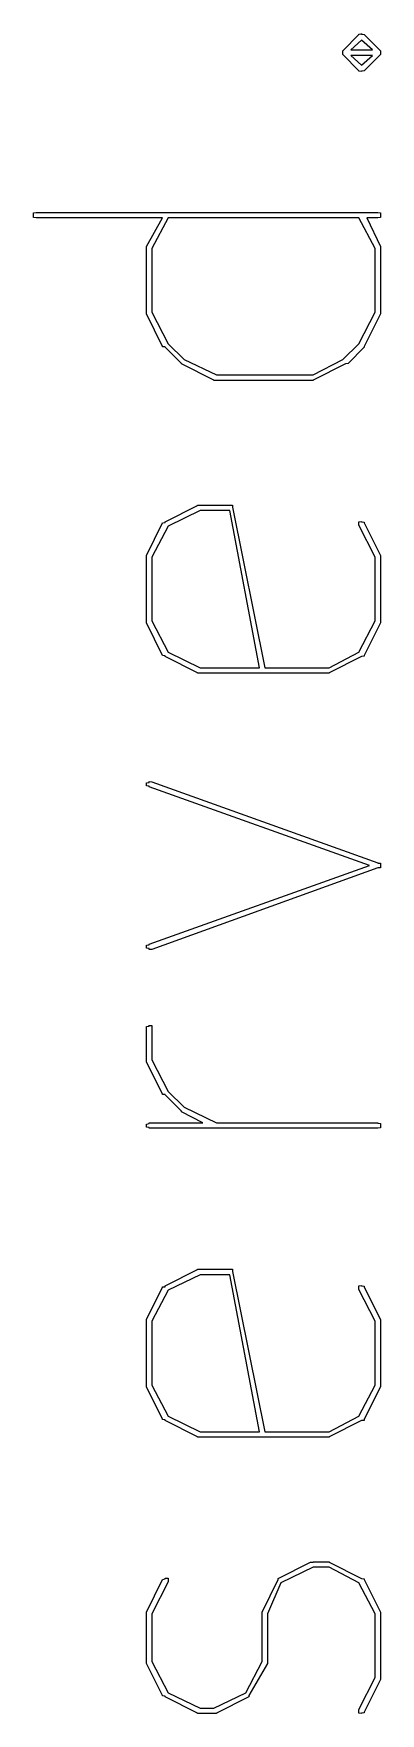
# Model space of a CAD drawing. Extents: x 59 to 2996, y -153 to 1402.
# Drawn here: x 763.321 to 763.45, y 458.383 to 459.008 of the extents above; entities that cross this region are included whole.
import ezdxf

# ---------------------------------------------------------------- set-up
doc = ezdxf.new("R2010")
doc.units = 0
doc.layers.add('BLACK', color=7, linetype='CONTINUOUS')

msp = doc.modelspace()

# ---------------------------------------------------------------- linework, layer by layer
at = {"layer": 'BLACK', "linetype": 'Continuous'}
for p, q in [((763.43614, 459.00193), (763.44214, 459.00803)), ((763.44214, 459.00813), (763.44314, 459.00823)), ((763.44214, 459.00803), (763.44214, 459.00813)), ((763.44214, 459.00803), (763.44214, 459.00803)), ((763.44214, 459.00803), (763.44214, 459.00803)), ((763.44314, 459.00823), (763.44314, 459.00833)), ((763.44314, 459.00833), (763.44314, 459.00823)), ((763.44314, 459.00823), (763.44314, 459.00823)), ((763.44314, 459.00823), (763.44314, 459.00823)), ((763.44314, 459.00823), (763.44314, 459.00823)), ((763.44314, 459.00823), (763.44314, 459.00823)), ((763.44314, 459.00823), (763.44314, 459.00823)), ((763.44314, 459.00823), (763.44314, 459.00823)), ((763.44314, 459.00823), (763.44314, 459.00823)), ((763.44314, 459.00823), (763.44314, 459.00823)), ((763.44314, 459.00823), (763.44314, 459.00813)), ((763.44314, 459.00813), (763.44414, 459.00803)), ((763.44414, 459.00803), (763.45014, 459.00193)), ((763.43614, 459.00183), (763.43614, 459.00193)), ((763.43614, 459.00193), (763.43614, 459.00193)), ((763.43614, 459.00163), (763.43614, 459.00183)), ((763.43614, 459.00183), (763.43614, 459.00183)), ((763.43614, 459.00153), (763.43614, 459.00163)), ((763.44314, 459.00583), (763.43914, 459.00223)), ((763.43914, 459.00223), (763.44714, 459.00223)), ((763.44714, 459.00223), (763.44314, 459.00583)), ((763.45014, 459.00193), (763.45014, 459.00183)), ((763.45014, 459.00183), (763.45014, 459.00183)), ((763.45014, 459.00183), (763.45014, 459.00163)), ((763.45014, 459.00163), (763.45014, 459.00163)), ((763.45014, 459.00163), (763.45014, 459.00143)), ((763.43614, 459.00143), (763.43614, 459.00153)), ((763.43614, 459.00123), (763.43614, 459.00143)), ((763.43614, 459.00143), (763.43614, 459.00143)), ((763.43614, 459.00113), (763.43614, 459.00123)), ((763.43614, 459.00103), (763.43614, 459.00113)), ((763.43614, 459.00083), (763.43614, 459.00103)), ((763.43614, 459.00103), (763.43614, 459.00103)), ((763.43614, 459.00103), (763.43614, 459.00103)), ((763.43614, 459.00073), (763.43614, 459.00083)), ((763.43614, 459.00063), (763.43614, 459.00073)), ((763.43614, 459.00073), (763.43614, 459.00073)), ((763.43614, 459.00053), (763.43614, 459.00063)), ((763.44214, 458.99453), (763.43614, 459.00053)), ((763.43914, 459.00023), (763.44314, 458.99663)), ((763.44714, 459.00023), (763.43914, 459.00023)), ((763.44314, 458.99663), (763.44714, 459.00023)), ((763.45014, 459.00053), (763.44414, 458.99453)), ((763.45014, 459.00143), (763.45014, 459.00133)), ((763.45014, 459.00133), (763.45014, 459.00123)), ((763.45014, 459.00123), (763.45014, 459.00123)), ((763.45014, 459.00123), (763.45014, 459.00103)), ((763.45014, 459.00103), (763.45014, 459.00083)), ((763.45014, 459.00083), (763.45014, 459.00063)), ((763.45014, 459.00063), (763.45014, 459.00053)), ((763.45014, 459.00053), (763.45014, 459.00053)), ((763.44214, 458.99443), (763.44214, 458.99453)), ((763.44214, 458.99433), (763.44214, 458.99443)), ((763.44314, 458.99423), (763.44214, 458.99433)), ((763.44214, 458.99433), (763.44214, 458.99433)), ((763.44414, 458.99443), (763.44314, 458.99433)), ((763.44314, 458.99433), (763.44314, 458.99433)), ((763.44314, 458.99433), (763.44314, 458.99433)), ((763.44314, 458.99433), (763.44314, 458.99433)), ((763.44314, 458.99433), (763.44314, 458.99423)), ((763.44314, 458.99423), (763.44314, 458.99423)), ((763.44314, 458.99423), (763.44314, 458.99423)), ((763.44314, 458.99423), (763.44314, 458.99423)), ((763.44314, 458.99423), (763.44314, 458.99423)), ((763.44314, 458.99423), (763.44314, 458.99423)), ((763.44314, 458.99423), (763.44314, 458.99423)), ((763.44314, 458.99423), (763.44314, 458.99423)), ((763.44314, 458.99423), (763.44314, 458.99423)), ((763.44314, 458.99423), (763.44314, 458.99423)), ((763.44314, 458.99423), (763.44314, 458.99423)), ((763.44414, 458.99453), (763.44414, 458.99443)), ((763.44414, 458.99443), (763.44414, 458.99443)), ((763.32114, 458.94163), (763.32214, 458.94173)), ((763.32114, 458.94143), (763.32114, 458.94163)), ((763.32114, 458.94133), (763.32114, 458.94143)), ((763.32114, 458.94113), (763.32114, 458.94133)), ((763.32114, 458.94093), (763.32114, 458.94113)), ((763.32114, 458.94073), (763.32114, 458.94093)), ((763.32114, 458.94053), (763.32114, 458.94073)), ((763.32114, 458.94043), (763.32114, 458.94053)), ((763.32114, 458.94023), (763.32114, 458.94043)), ((763.32114, 458.94003), (763.32114, 458.94023)), ((763.32114, 458.93993), (763.32114, 458.94003)), ((763.32214, 458.93983), (763.32114, 458.93993)), ((763.32214, 458.94173), (763.32214, 458.94173)), ((763.32214, 458.94173), (763.32214, 458.94173)), ((763.32214, 458.94173), (763.44914, 458.94173)), ((763.32214, 458.93973), (763.32214, 458.93983)), ((763.32214, 458.93983), (763.32214, 458.93983)), ((763.36914, 458.93973), (763.32214, 458.93973)), ((763.36314, 458.92913), (763.36914, 458.93973)), ((763.37114, 458.93973), (763.36514, 458.92843)), ((763.44214, 458.93973), (763.37114, 458.93973)), ((763.44814, 458.92843), (763.44214, 458.93973)), ((763.44914, 458.93973), (763.44514, 458.93973)), ((763.44514, 458.93973), (763.45014, 458.92913)), ((763.44914, 458.94173), (763.44914, 458.94173)), ((763.44914, 458.94173), (763.45014, 458.94163)), ((763.44914, 458.94173), (763.44914, 458.94173)), ((763.45014, 458.93993), (763.44914, 458.93983)), ((763.44914, 458.93983), (763.44914, 458.93983)), ((763.44914, 458.93983), (763.44914, 458.93973)), ((763.45014, 458.94163), (763.45014, 458.94143)), ((763.45014, 458.94143), (763.45014, 458.94133)), ((763.45014, 458.94133), (763.45014, 458.94113)), ((763.45014, 458.94113), (763.45014, 458.94093)), ((763.45014, 458.94093), (763.45014, 458.94073)), ((763.45014, 458.94073), (763.45014, 458.94053)), ((763.45014, 458.94053), (763.45014, 458.94033)), ((763.45014, 458.94033), (763.45014, 458.94023)), ((763.45014, 458.94023), (763.45014, 458.94003)), ((763.45014, 458.94003), (763.45014, 458.93993)), ((763.36314, 458.92903), (763.36314, 458.92913)), ((763.36314, 458.92913), (763.36314, 458.92913)), ((763.36314, 458.92893), (763.36314, 458.92903)), ((763.36314, 458.92903), (763.36314, 458.92903)), ((763.36314, 458.92883), (763.36314, 458.92893)), ((763.36314, 458.92893), (763.36314, 458.92893)), ((763.36314, 458.92873), (763.36314, 458.92883)), ((763.36314, 458.92883), (763.36314, 458.92883)), ((763.36314, 458.90443), (763.36314, 458.92873)), ((763.36314, 458.92873), (763.36314, 458.92873)), ((763.36314, 458.92873), (763.36314, 458.92873)), ((763.36514, 458.92843), (763.36514, 458.90473)), ((763.44814, 458.90473), (763.44814, 458.92843)), ((763.45014, 458.92913), (763.45014, 458.92913)), ((763.45014, 458.92913), (763.45014, 458.92903)), ((763.45014, 458.92903), (763.45014, 458.92903)), ((763.45014, 458.92903), (763.45014, 458.92903)), ((763.45014, 458.92903), (763.45014, 458.92893)), ((763.45014, 458.92893), (763.45014, 458.92893)), ((763.45014, 458.92893), (763.45014, 458.92883)), ((763.45014, 458.92883), (763.45014, 458.92883)), ((763.45014, 458.92883), (763.45014, 458.92873)), ((763.45014, 458.92873), (763.45014, 458.92873)), ((763.45014, 458.92873), (763.45014, 458.92863)), ((763.45014, 458.92863), (763.45014, 458.90443)), ((763.36314, 458.90433), (763.36314, 458.90443)), ((763.36314, 458.90443), (763.36314, 458.90443)), ((763.36314, 458.90443), (763.36314, 458.90443)), ((763.36314, 458.90423), (763.36314, 458.90433)), ((763.36314, 458.90433), (763.36314, 458.90433)), ((763.36314, 458.90413), (763.36314, 458.90423)), ((763.36314, 458.90423), (763.36314, 458.90423)), ((763.36314, 458.90403), (763.36314, 458.90413)), ((763.36314, 458.90413), (763.36314, 458.90413)), ((763.36914, 458.89193), (763.36314, 458.90403)), ((763.36314, 458.90403), (763.36314, 458.90403)), ((763.36314, 458.90403), (763.36314, 458.90403)), ((763.36514, 458.90473), (763.37114, 458.89293)), ((763.44214, 458.89293), (763.44814, 458.90473)), ((763.45014, 458.90403), (763.44414, 458.89193)), ((763.45014, 458.90443), (763.45014, 458.90443)), ((763.45014, 458.90443), (763.45014, 458.90443)), ((763.45014, 458.90443), (763.45014, 458.90433)), ((763.45014, 458.90433), (763.45014, 458.90423)), ((763.45014, 458.90423), (763.45014, 458.90423)), ((763.45014, 458.90423), (763.45014, 458.90423)), ((763.45014, 458.90423), (763.45014, 458.90413)), ((763.45014, 458.90413), (763.45014, 458.90413)), ((763.45014, 458.90413), (763.45014, 458.90403)), ((763.45014, 458.90403), (763.45014, 458.90403)), ((763.36914, 458.89183), (763.36914, 458.89193)), ((763.36914, 458.89193), (763.36914, 458.89193)), ((763.37014, 458.89183), (763.36914, 458.89183)), ((763.37014, 458.89173), (763.37014, 458.89183)), ((763.37614, 458.88563), (763.37014, 458.89173)), ((763.37014, 458.89173), (763.37014, 458.89173)), ((763.37014, 458.89173), (763.37014, 458.89173)), ((763.37114, 458.89293), (763.37714, 458.88713)), ((763.43614, 458.88713), (763.44214, 458.89293)), ((763.44414, 458.89163), (763.43814, 458.88563)), ((763.44414, 458.89193), (763.44414, 458.89193)), ((763.44414, 458.89193), (763.44414, 458.89183)), ((763.44414, 458.89183), (763.44414, 458.89183)), ((763.44414, 458.89183), (763.44414, 458.89183)), ((763.44414, 458.89183), (763.44414, 458.89173)), ((763.44414, 458.89173), (763.44414, 458.89173)), ((763.44414, 458.89173), (763.44414, 458.89163)), ((763.37614, 458.88553), (763.37614, 458.88563)), ((763.37614, 458.88563), (763.37614, 458.88563)), ((763.37614, 458.88543), (763.37614, 458.88553)), ((763.37614, 458.88553), (763.37614, 458.88553)), ((763.37614, 458.88553), (763.37614, 458.88553)), ((763.38814, 458.87943), (763.37614, 458.88543)), ((763.37614, 458.88543), (763.37614, 458.88543)), ((763.37614, 458.88543), (763.37614, 458.88543)), ((763.37714, 458.88713), (763.38914, 458.88133)), ((763.42514, 458.88133), (763.43614, 458.88713)), ((763.43714, 458.88543), (763.42514, 458.87943)), ((763.43814, 458.88563), (763.43714, 458.88553)), ((763.43714, 458.88553), (763.43714, 458.88553)), ((763.43714, 458.88553), (763.43714, 458.88553)), ((763.43714, 458.88553), (763.43714, 458.88543)), ((763.43714, 458.88543), (763.43714, 458.88543)), ((763.43814, 458.88563), (763.43814, 458.88563)), ((763.38814, 458.87933), (763.38814, 458.87943)), ((763.38814, 458.87943), (763.38814, 458.87943)), ((763.42514, 458.87933), (763.38814, 458.87933)), ((763.38814, 458.87933), (763.38814, 458.87933)), ((763.38814, 458.87933), (763.38814, 458.87933)), ((763.38814, 458.87933), (763.38814, 458.87933)), ((763.38814, 458.87933), (763.38814, 458.87933)), ((763.38814, 458.87933), (763.38814, 458.87933)), ((763.38814, 458.87933), (763.38814, 458.87933)), ((763.38814, 458.87933), (763.38814, 458.87933)), ((763.38814, 458.87933), (763.38814, 458.87933)), ((763.38914, 458.88133), (763.42514, 458.88133)), ((763.42514, 458.87943), (763.42514, 458.87943)), ((763.42514, 458.87943), (763.42514, 458.87933)), ((763.42514, 458.87933), (763.42514, 458.87933)), ((763.42514, 458.87933), (763.42514, 458.87933)), ((763.42514, 458.87933), (763.42514, 458.87933)), ((763.42514, 458.87933), (763.42514, 458.87933)), ((763.42514, 458.87933), (763.42514, 458.87933)), ((763.42514, 458.87933), (763.42514, 458.87933)), ((763.42514, 458.87933), (763.42514, 458.87933)), ((763.42514, 458.87933), (763.42514, 458.87933)), ((763.42514, 458.87933), (763.42514, 458.87933)), ((763.37014, 458.82673), (763.38214, 458.83283)), ((763.38214, 458.83283), (763.38214, 458.83293)), ((763.38214, 458.83293), (763.38214, 458.83293)), ((763.38214, 458.83293), (763.38214, 458.83293)), ((763.38214, 458.83293), (763.38214, 458.83293)), ((763.38214, 458.83293), (763.38214, 458.83293)), ((763.38214, 458.83293), (763.39514, 458.83293)), ((763.38214, 458.83283), (763.38214, 458.83283)), ((763.38214, 458.83283), (763.38214, 458.83283)), ((763.38214, 458.83283), (763.38214, 458.83283)), ((763.38214, 458.83283), (763.38214, 458.83283)), ((763.38214, 458.83283), (763.38214, 458.83283)), ((763.38214, 458.83283), (763.38214, 458.83283)), ((763.39514, 458.83293), (763.39514, 458.83293)), ((763.39514, 458.83293), (763.39514, 458.83293)), ((763.39514, 458.83293), (763.39514, 458.83293)), ((763.39514, 458.83293), (763.39514, 458.83293)), ((763.39514, 458.83293), (763.39514, 458.83283)), ((763.39514, 458.83283), (763.39514, 458.83283)), ((763.39514, 458.83283), (763.39514, 458.83283)), ((763.39514, 458.83283), (763.39514, 458.83283)), ((763.39514, 458.83283), (763.39514, 458.83283)), ((763.39514, 458.83283), (763.39514, 458.83273)), ((763.37014, 458.82663), (763.37014, 458.82673)), ((763.37014, 458.82673), (763.37014, 458.82673)), ((763.37014, 458.82673), (763.37014, 458.82673)), ((763.37014, 458.82673), (763.37014, 458.82673)), ((763.37014, 458.82653), (763.37014, 458.82663)), ((763.37014, 458.82663), (763.37014, 458.82663)), ((763.37014, 458.82663), (763.37014, 458.82663)), ((763.38314, 458.83093), (763.37114, 458.82513)), ((763.39414, 458.83093), (763.38314, 458.83093)), ((763.40514, 458.77243), (763.39414, 458.83093)), ((763.39514, 458.83273), (763.39514, 458.83263)), ((763.39514, 458.83263), (763.39514, 458.83263)), ((763.39514, 458.83263), (763.39514, 458.83253)), ((763.39514, 458.83253), (763.39514, 458.83243)), ((763.39514, 458.83243), (763.39514, 458.83243)), ((763.39514, 458.83243), (763.39514, 458.83243)), ((763.39514, 458.83243), (763.39514, 458.83233)), ((763.39514, 458.83233), (763.39514, 458.83233)), ((763.39514, 458.83233), (763.39514, 458.83233)), ((763.39514, 458.83233), (763.39514, 458.83233)), ((763.39514, 458.83233), (763.39514, 458.83223)), ((763.39514, 458.83223), (763.39514, 458.83213)), ((763.39514, 458.83213), (763.40714, 458.77243)), ((763.44214, 458.82673), (763.44314, 458.82683)), ((763.44214, 458.82663), (763.44214, 458.82673)), ((763.44214, 458.82653), (763.44214, 458.82663)), ((763.44314, 458.82683), (763.44314, 458.82683)), ((763.44314, 458.82683), (763.44314, 458.82683)), ((763.44314, 458.82683), (763.44314, 458.82683)), ((763.44314, 458.82683), (763.44314, 458.82673)), ((763.44314, 458.82673), (763.44414, 458.82663)), ((763.44414, 458.82663), (763.44414, 458.82643)), ((763.36314, 458.81423), (763.36914, 458.82633)), ((763.37114, 458.82513), (763.36514, 458.81353)), ((763.36914, 458.82633), (763.37014, 458.82643)), ((763.36914, 458.82633), (763.36914, 458.82633)), ((763.36914, 458.82633), (763.36914, 458.82633)), ((763.36914, 458.82633), (763.36914, 458.82633)), ((763.37014, 458.82643), (763.37014, 458.82653)), ((763.37014, 458.82653), (763.37014, 458.82653)), ((763.37014, 458.82653), (763.37014, 458.82653)), ((763.37014, 458.82653), (763.37014, 458.82653)), ((763.44214, 458.82633), (763.44214, 458.82653)), ((763.44214, 458.82623), (763.44214, 458.82633)), ((763.44214, 458.82603), (763.44214, 458.82623)), ((763.44214, 458.82583), (763.44214, 458.82603)), ((763.44214, 458.82563), (763.44214, 458.82583)), ((763.44214, 458.82543), (763.44214, 458.82563)), ((763.44814, 458.81353), (763.44214, 458.82543)), ((763.44214, 458.82543), (763.44214, 458.82543)), ((763.44414, 458.82643), (763.44414, 458.82633)), ((763.44414, 458.82633), (763.45014, 458.81423)), ((763.36314, 458.81413), (763.36314, 458.81423)), ((763.36314, 458.81423), (763.36314, 458.81423)), ((763.36314, 458.81403), (763.36314, 458.81413)), ((763.36314, 458.81413), (763.36314, 458.81413)), ((763.45014, 458.81423), (763.45014, 458.81423)), ((763.45014, 458.81423), (763.45014, 458.81413)), ((763.45014, 458.81413), (763.45014, 458.81413)), ((763.45014, 458.81413), (763.45014, 458.81403)), ((763.36314, 458.81393), (763.36314, 458.81403)), ((763.36314, 458.81403), (763.36314, 458.81403)), ((763.36314, 458.81383), (763.36314, 458.81393)), ((763.36314, 458.81393), (763.36314, 458.81393)), ((763.36314, 458.81373), (763.36314, 458.81383)), ((763.36314, 458.81383), (763.36314, 458.81383)), ((763.36314, 458.78953), (763.36314, 458.81373)), ((763.36514, 458.81353), (763.36514, 458.78983)), ((763.44814, 458.78983), (763.44814, 458.81353)), ((763.45014, 458.81403), (763.45014, 458.81403)), ((763.45014, 458.81403), (763.45014, 458.81403)), ((763.45014, 458.81403), (763.45014, 458.81393)), ((763.45014, 458.81393), (763.45014, 458.81393)), ((763.45014, 458.81393), (763.45014, 458.81383)), ((763.45014, 458.81383), (763.45014, 458.81383)), ((763.45014, 458.81383), (763.45014, 458.81373)), ((763.45014, 458.81373), (763.45014, 458.78953)), ((763.36314, 458.78943), (763.36314, 458.78953)), ((763.36314, 458.78953), (763.36314, 458.78953)), ((763.36314, 458.78953), (763.36314, 458.78953)), ((763.36314, 458.78933), (763.36314, 458.78943)), ((763.36314, 458.78923), (763.36314, 458.78933)), ((763.36314, 458.78933), (763.36314, 458.78933)), ((763.36314, 458.78933), (763.36314, 458.78933)), ((763.36314, 458.78913), (763.36314, 458.78923)), ((763.36314, 458.78923), (763.36314, 458.78923)), ((763.36914, 458.77703), (763.36314, 458.78913)), ((763.36314, 458.78913), (763.36314, 458.78913)), ((763.36314, 458.78913), (763.36314, 458.78913)), ((763.36514, 458.78983), (763.37114, 458.77823)), ((763.44214, 458.77823), (763.44814, 458.78983)), ((763.45014, 458.78913), (763.44414, 458.77703)), ((763.45014, 458.78953), (763.45014, 458.78953)), ((763.45014, 458.78953), (763.45014, 458.78953)), ((763.45014, 458.78953), (763.45014, 458.78943)), ((763.45014, 458.78943), (763.45014, 458.78933)), ((763.45014, 458.78933), (763.45014, 458.78933)), ((763.45014, 458.78933), (763.45014, 458.78933)), ((763.45014, 458.78933), (763.45014, 458.78923)), ((763.45014, 458.78923), (763.45014, 458.78913)), ((763.45014, 458.78913), (763.45014, 458.78913)), ((763.45014, 458.78913), (763.45014, 458.78913)), ((763.36914, 458.77693), (763.36914, 458.77703)), ((763.36914, 458.77703), (763.36914, 458.77703)), ((763.36914, 458.77703), (763.36914, 458.77703)), ((763.37014, 458.77683), (763.36914, 458.77693)), ((763.37014, 458.77673), (763.37014, 458.77683)), ((763.37014, 458.77683), (763.37014, 458.77683)), ((763.37014, 458.77683), (763.37014, 458.77683)), ((763.37014, 458.77683), (763.37014, 458.77683)), ((763.37014, 458.77663), (763.37014, 458.77673)), ((763.37014, 458.77673), (763.37014, 458.77673)), ((763.37014, 458.77673), (763.37014, 458.77673)), ((763.38214, 458.77053), (763.37014, 458.77663)), ((763.37014, 458.77663), (763.37014, 458.77663)), ((763.37014, 458.77663), (763.37014, 458.77663)), ((763.37014, 458.77663), (763.37014, 458.77663)), ((763.37014, 458.77663), (763.37014, 458.77663)), ((763.37114, 458.77823), (763.38314, 458.77243)), ((763.43114, 458.77243), (763.44214, 458.77823)), ((763.44314, 458.77663), (763.43114, 458.77053)), ((763.44414, 458.77673), (763.44314, 458.77663)), ((763.44314, 458.77663), (763.44314, 458.77663)), ((763.44314, 458.77663), (763.44314, 458.77663)), ((763.44314, 458.77663), (763.44314, 458.77663)), ((763.44414, 458.77703), (763.44414, 458.77703)), ((763.44414, 458.77703), (763.44414, 458.77703)), ((763.44414, 458.77703), (763.44414, 458.77693)), ((763.44414, 458.77693), (763.44414, 458.77693)), ((763.44414, 458.77693), (763.44414, 458.77683)), ((763.44414, 458.77683), (763.44414, 458.77683)), ((763.44414, 458.77683), (763.44414, 458.77683)), ((763.44414, 458.77683), (763.44414, 458.77673)), ((763.44414, 458.77673), (763.44414, 458.77673)), ((763.44414, 458.77673), (763.44414, 458.77673)), ((763.44414, 458.77673), (763.44414, 458.77673)), ((763.38214, 458.77043), (763.38214, 458.77053)), ((763.38214, 458.77053), (763.38214, 458.77053)), ((763.38214, 458.77053), (763.38214, 458.77053)), ((763.38214, 458.77053), (763.38214, 458.77053)), ((763.40714, 458.77043), (763.38214, 458.77043)), ((763.38214, 458.77043), (763.38214, 458.77043)), ((763.38214, 458.77043), (763.38214, 458.77043)), ((763.38214, 458.77043), (763.38214, 458.77043)), ((763.38214, 458.77043), (763.38214, 458.77043)), ((763.38214, 458.77043), (763.38214, 458.77043)), ((763.38214, 458.77043), (763.38214, 458.77043)), ((763.38314, 458.77243), (763.40514, 458.77243)), ((763.40714, 458.77243), (763.43114, 458.77243)), ((763.43114, 458.77043), (763.40714, 458.77043)), ((763.40714, 458.77043), (763.40714, 458.77043)), ((763.40714, 458.77043), (763.40714, 458.77043)), ((763.43114, 458.77053), (763.43114, 458.77053)), ((763.43114, 458.77053), (763.43114, 458.77053)), ((763.43114, 458.77053), (763.43114, 458.77053)), ((763.43114, 458.77053), (763.43114, 458.77053)), ((763.43114, 458.77053), (763.43114, 458.77043)), ((763.43114, 458.77043), (763.43114, 458.77043)), ((763.43114, 458.77043), (763.43114, 458.77043)), ((763.43114, 458.77043), (763.43114, 458.77043)), ((763.43114, 458.77043), (763.43114, 458.77043)), ((763.43114, 458.77043), (763.43114, 458.77043)), ((763.43114, 458.77043), (763.43114, 458.77043)), ((763.36314, 458.72963), (763.36414, 458.72973)), ((763.36314, 458.72943), (763.36314, 458.72963)), ((763.36314, 458.72923), (763.36314, 458.72943)), ((763.36314, 458.72903), (763.36314, 458.72923)), ((763.36314, 458.72883), (763.36314, 458.72903)), ((763.36314, 458.72863), (763.36314, 458.72883)), ((763.36314, 458.72853), (763.36314, 458.72863)), ((763.36414, 458.72833), (763.36314, 458.72853)), ((763.36414, 458.73013), (763.36514, 458.73003)), ((763.36414, 458.73003), (763.36414, 458.73013)), ((763.36414, 458.73013), (763.36414, 458.73013)), ((763.36414, 458.72993), (763.36414, 458.73003)), ((763.36414, 458.73003), (763.36414, 458.73003)), ((763.36414, 458.72973), (763.36414, 458.72993)), ((763.36414, 458.72823), (763.36414, 458.72833)), ((763.36414, 458.72813), (763.36414, 458.72823)), ((763.44614, 458.69883), (763.36414, 458.72813)), ((763.36414, 458.72813), (763.36414, 458.72813)), ((763.36514, 458.73003), (763.44914, 458.69983)), ((763.36414, 458.66953), (763.44614, 458.69883)), ((763.44914, 458.69793), (763.36514, 458.66763)), ((763.44914, 458.69983), (763.44914, 458.69983)), ((763.44914, 458.69983), (763.44914, 458.69973)), ((763.44914, 458.69973), (763.44914, 458.69973)), ((763.44914, 458.69973), (763.44914, 458.69973)), ((763.44914, 458.69973), (763.44914, 458.69973)), ((763.44914, 458.69973), (763.45014, 458.69973)), ((763.45014, 458.69803), (763.44914, 458.69803)), ((763.44914, 458.69803), (763.44914, 458.69803)), ((763.44914, 458.69803), (763.44914, 458.69803)), ((763.44914, 458.69803), (763.44914, 458.69793)), ((763.44914, 458.69793), (763.44914, 458.69793)), ((763.44914, 458.69793), (763.44914, 458.69793)), ((763.45014, 458.69973), (763.45014, 458.69963)), ((763.45014, 458.69963), (763.45014, 458.69963)), ((763.45014, 458.69963), (763.45014, 458.69963)), ((763.45014, 458.69963), (763.45014, 458.69953)), ((763.45014, 458.69953), (763.45014, 458.69953)), ((763.45014, 458.69953), (763.45014, 458.69953)), ((763.45014, 458.69953), (763.45014, 458.69943)), ((763.45014, 458.69943), (763.45014, 458.69943)), ((763.45014, 458.69943), (763.45014, 458.69933)), ((763.45014, 458.69933), (763.45014, 458.69933)), ((763.45014, 458.69933), (763.45014, 458.69923)), ((763.45014, 458.69923), (763.45014, 458.69923)), ((763.45014, 458.69923), (763.45014, 458.69923)), ((763.45014, 458.69923), (763.45014, 458.69913)), ((763.45014, 458.69913), (763.45014, 458.69913)), ((763.45014, 458.69913), (763.45014, 458.69903)), ((763.45014, 458.69903), (763.45014, 458.69903)), ((763.45014, 458.69903), (763.45014, 458.69893)), ((763.45014, 458.69893), (763.45014, 458.69893)), ((763.45014, 458.69893), (763.45014, 458.69883)), ((763.45014, 458.69883), (763.45014, 458.69883)), ((763.45014, 458.69883), (763.45014, 458.69873)), ((763.45014, 458.69873), (763.45014, 458.69873)), ((763.45014, 458.69873), (763.45014, 458.69863)), ((763.45014, 458.69863), (763.45014, 458.69863)), ((763.45014, 458.69863), (763.45014, 458.69853)), ((763.45014, 458.69853), (763.45014, 458.69853)), ((763.45014, 458.69853), (763.45014, 458.69843)), ((763.45014, 458.69843), (763.45014, 458.69843)), ((763.45014, 458.69843), (763.45014, 458.69843)), ((763.45014, 458.69843), (763.45014, 458.69833)), ((763.45014, 458.69833), (763.45014, 458.69833)), ((763.45014, 458.69833), (763.45014, 458.69823)), ((763.45014, 458.69823), (763.45014, 458.69823)), ((763.45014, 458.69823), (763.45014, 458.69823)), ((763.45014, 458.69823), (763.45014, 458.69813)), ((763.45014, 458.69813), (763.45014, 458.69813)), ((763.45014, 458.69813), (763.45014, 458.69813)), ((763.45014, 458.69813), (763.45014, 458.69803)), ((763.36314, 458.66923), (763.36414, 458.66933)), ((763.36314, 458.66903), (763.36314, 458.66923)), ((763.36314, 458.66883), (763.36314, 458.66903)), ((763.36314, 458.66863), (763.36314, 458.66883)), ((763.36314, 458.66843), (763.36314, 458.66863)), ((763.36314, 458.66833), (763.36314, 458.66843)), ((763.36314, 458.66813), (763.36314, 458.66833)), ((763.36414, 458.66793), (763.36314, 458.66813)), ((763.36414, 458.66943), (763.36414, 458.66953)), ((763.36414, 458.66933), (763.36414, 458.66943)), ((763.36414, 458.66783), (763.36414, 458.66793)), ((763.36414, 458.66773), (763.36414, 458.66783)), ((763.36414, 458.66763), (763.36414, 458.66773)), ((763.36514, 458.66763), (763.36414, 458.66763)), ((763.36414, 458.66763), (763.36414, 458.66763)), ((763.36414, 458.66763), (763.36414, 458.66763)), ((763.36514, 458.66763), (763.36514, 458.66763)), ((763.36314, 458.63893), (763.36414, 458.63913)), ((763.36414, 458.63933), (763.36414, 458.63943)), ((763.36414, 458.63943), (763.36414, 458.63933)), ((763.36414, 458.63933), (763.36514, 458.63933)), ((763.36414, 458.63923), (763.36414, 458.63933)), ((763.36414, 458.63933), (763.36414, 458.63933)), ((763.36414, 458.63913), (763.36414, 458.63923)), ((763.36514, 458.63933), (763.36514, 458.63923)), ((763.36514, 458.63923), (763.36514, 458.63913)), ((763.36514, 458.63913), (763.36514, 458.63893)), ((763.36314, 458.63873), (763.36314, 458.63893)), ((763.36314, 458.63863), (763.36314, 458.63873)), ((763.36314, 458.63843), (763.36314, 458.63863)), ((763.36314, 458.62633), (763.36314, 458.63843)), ((763.36514, 458.63893), (763.36514, 458.63873)), ((763.36514, 458.63873), (763.36514, 458.63853)), ((763.36514, 458.63853), (763.36514, 458.63843)), ((763.36514, 458.63843), (763.36514, 458.62653)), ((763.36314, 458.62623), (763.36314, 458.62633)), ((763.36314, 458.62613), (763.36314, 458.62623)), ((763.36314, 458.62623), (763.36314, 458.62623)), ((763.36314, 458.62603), (763.36314, 458.62613)), ((763.36314, 458.62613), (763.36314, 458.62613)), ((763.36314, 458.62593), (763.36314, 458.62603)), ((763.36314, 458.62603), (763.36314, 458.62603)), ((763.36314, 458.62583), (763.36314, 458.62593)), ((763.36314, 458.62593), (763.36314, 458.62593)), ((763.36314, 458.62593), (763.36314, 458.62593)), ((763.36914, 458.61373), (763.36314, 458.62583)), ((763.36314, 458.62583), (763.36314, 458.62583)), ((763.36514, 458.62653), (763.37114, 458.61483)), ((763.37114, 458.61483), (763.37714, 458.60893)), ((763.36914, 458.61363), (763.36914, 458.61373)), ((763.36914, 458.61373), (763.36914, 458.61373)), ((763.37014, 458.61363), (763.36914, 458.61363)), ((763.37014, 458.61353), (763.37014, 458.61363)), ((763.37614, 458.60743), (763.37014, 458.61353)), ((763.37014, 458.61353), (763.37014, 458.61353)), ((763.37014, 458.61353), (763.37014, 458.61353)), ((763.37014, 458.61353), (763.37014, 458.61353)), ((763.37714, 458.60893), (763.38914, 458.60313)), ((763.36314, 458.60263), (763.36414, 458.60283)), ((763.36314, 458.60253), (763.36314, 458.60263)), ((763.36314, 458.60233), (763.36314, 458.60253)), ((763.36314, 458.60213), (763.36314, 458.60233)), ((763.36314, 458.60193), (763.36314, 458.60213)), ((763.36314, 458.60173), (763.36314, 458.60193)), ((763.36314, 458.60153), (763.36314, 458.60173)), ((763.36414, 458.60303), (763.36414, 458.60313)), ((763.36414, 458.60313), (763.38414, 458.60313)), ((763.36414, 458.60293), (763.36414, 458.60303)), ((763.36414, 458.60303), (763.36414, 458.60303)), ((763.36414, 458.60283), (763.36414, 458.60293)), ((763.37614, 458.60733), (763.37614, 458.60743)), ((763.37614, 458.60743), (763.37614, 458.60743)), ((763.37614, 458.60723), (763.37614, 458.60733)), ((763.37614, 458.60733), (763.37614, 458.60733)), ((763.37614, 458.60733), (763.37614, 458.60733)), ((763.37614, 458.60733), (763.37614, 458.60733)), ((763.38414, 458.60313), (763.37614, 458.60723)), ((763.37614, 458.60723), (763.37614, 458.60723)), ((763.38914, 458.60313), (763.44914, 458.60313)), ((763.44914, 458.60313), (763.44914, 458.60303)), ((763.44914, 458.60303), (763.44914, 458.60303)), ((763.44914, 458.60303), (763.45014, 458.60293)), ((763.45014, 458.60293), (763.45014, 458.60283)), ((763.45014, 458.60283), (763.45014, 458.60263)), ((763.45014, 458.60263), (763.45014, 458.60243)), ((763.45014, 458.60243), (763.45014, 458.60233)), ((763.45014, 458.60233), (763.45014, 458.60213)), ((763.45014, 458.60213), (763.45014, 458.60193)), ((763.45014, 458.60193), (763.45014, 458.60173)), ((763.45014, 458.60173), (763.45014, 458.60153)), ((763.36414, 458.60143), (763.36314, 458.60153)), ((763.36414, 458.60123), (763.36414, 458.60143)), ((763.36414, 458.60113), (763.36414, 458.60123)), ((763.44914, 458.60113), (763.36414, 458.60113)), ((763.36414, 458.60113), (763.36414, 458.60113)), ((763.36414, 458.60113), (763.36414, 458.60113)), ((763.45014, 458.60123), (763.44914, 458.60113)), ((763.44914, 458.60113), (763.44914, 458.60113)), ((763.44914, 458.60113), (763.44914, 458.60113)), ((763.45014, 458.60153), (763.45014, 458.60143)), ((763.45014, 458.60143), (763.45014, 458.60123)), ((763.37014, 458.54253), (763.38214, 458.54853)), ((763.38314, 458.54663), (763.37114, 458.54083)), ((763.38214, 458.54853), (763.38214, 458.54863)), ((763.38214, 458.54863), (763.38214, 458.54863)), ((763.38214, 458.54863), (763.38214, 458.54863)), ((763.38214, 458.54863), (763.38214, 458.54863)), ((763.38214, 458.54863), (763.38214, 458.54863)), ((763.38214, 458.54863), (763.38214, 458.54863)), ((763.38214, 458.54863), (763.38214, 458.54863)), ((763.38214, 458.54863), (763.38214, 458.54863)), ((763.38214, 458.54863), (763.38214, 458.54863)), ((763.38214, 458.54863), (763.39514, 458.54863)), ((763.38214, 458.54853), (763.38214, 458.54853)), ((763.38214, 458.54853), (763.38214, 458.54853)), ((763.39414, 458.54663), (763.38314, 458.54663)), ((763.40514, 458.48823), (763.39414, 458.54663)), ((763.39514, 458.54863), (763.39514, 458.54863)), ((763.39514, 458.54863), (763.39514, 458.54863)), ((763.39514, 458.54863), (763.39514, 458.54863)), ((763.39514, 458.54863), (763.39514, 458.54863)), ((763.39514, 458.54863), (763.39514, 458.54863)), ((763.39514, 458.54863), (763.39514, 458.54863)), ((763.39514, 458.54863), (763.39514, 458.54863)), ((763.39514, 458.54863), (763.39514, 458.54863)), ((763.39514, 458.54863), (763.39514, 458.54853)), ((763.39514, 458.54853), (763.39514, 458.54853)), ((763.39514, 458.54853), (763.39514, 458.54833)), ((763.39514, 458.54833), (763.39514, 458.54823)), ((763.39514, 458.54833), (763.39514, 458.54833)), ((763.39514, 458.54833), (763.39514, 458.54833)), ((763.39514, 458.54823), (763.39514, 458.54823)), ((763.39514, 458.54823), (763.39514, 458.54823)), ((763.39514, 458.54823), (763.39514, 458.54813)), ((763.39514, 458.54813), (763.39514, 458.54803)), ((763.39514, 458.54803), (763.39514, 458.54803)), ((763.39514, 458.54803), (763.39514, 458.54803)), ((763.39514, 458.54803), (763.39514, 458.54803)), ((763.39514, 458.54803), (763.39514, 458.54783)), ((763.39514, 458.54783), (763.40714, 458.48823)), ((763.36314, 458.52993), (763.36914, 458.54203)), ((763.37114, 458.54083), (763.36514, 458.52933)), ((763.36914, 458.54203), (763.36914, 458.54213)), ((763.36914, 458.54213), (763.36914, 458.54213)), ((763.36914, 458.54213), (763.37014, 458.54213)), ((763.36914, 458.54203), (763.36914, 458.54203)), ((763.37014, 458.54243), (763.37014, 458.54253)), ((763.37014, 458.54253), (763.37014, 458.54253)), ((763.37014, 458.54253), (763.37014, 458.54253)), ((763.37014, 458.54233), (763.37014, 458.54243)), ((763.37014, 458.54243), (763.37014, 458.54243)), ((763.37014, 458.54243), (763.37014, 458.54243)), ((763.37014, 458.54243), (763.37014, 458.54243)), ((763.37014, 458.54223), (763.37014, 458.54233)), ((763.37014, 458.54213), (763.37014, 458.54223)), ((763.37014, 458.54223), (763.37014, 458.54223)), ((763.37014, 458.54223), (763.37014, 458.54223)), ((763.44214, 458.54253), (763.44314, 458.54263)), ((763.44214, 458.54243), (763.44214, 458.54253)), ((763.44214, 458.54233), (763.44214, 458.54243)), ((763.44214, 458.54213), (763.44214, 458.54233)), ((763.44214, 458.54193), (763.44214, 458.54213)), ((763.44214, 458.54173), (763.44214, 458.54193)), ((763.44214, 458.54153), (763.44214, 458.54173)), ((763.44214, 458.54133), (763.44214, 458.54153)), ((763.44214, 458.54123), (763.44214, 458.54133)), ((763.44214, 458.54113), (763.44214, 458.54123)), ((763.44814, 458.52933), (763.44214, 458.54113)), ((763.44314, 458.54263), (763.44314, 458.54263)), ((763.44314, 458.54263), (763.44314, 458.54263)), ((763.44314, 458.54263), (763.44314, 458.54253)), ((763.44314, 458.54253), (763.44314, 458.54253)), ((763.44314, 458.54253), (763.44414, 458.54233)), ((763.44414, 458.54233), (763.44414, 458.54223)), ((763.44414, 458.54223), (763.44414, 458.54203)), ((763.44414, 458.54203), (763.45014, 458.52993)), ((763.36314, 458.52983), (763.36314, 458.52993)), ((763.36314, 458.52993), (763.36314, 458.52993)), ((763.36314, 458.52993), (763.36314, 458.52993)), ((763.36314, 458.52973), (763.36314, 458.52983)), ((763.36314, 458.52983), (763.36314, 458.52983)), ((763.36314, 458.52963), (763.36314, 458.52973)), ((763.36314, 458.52973), (763.36314, 458.52973)), ((763.36314, 458.52953), (763.36314, 458.52963)), ((763.36314, 458.52963), (763.36314, 458.52963)), ((763.36314, 458.50533), (763.36314, 458.52953)), ((763.36314, 458.52953), (763.36314, 458.52953)), ((763.36514, 458.52933), (763.36514, 458.50553)), ((763.44814, 458.50553), (763.44814, 458.52933)), ((763.45014, 458.52993), (763.45014, 458.52993)), ((763.45014, 458.52993), (763.45014, 458.52993)), ((763.45014, 458.52993), (763.45014, 458.52993)), ((763.45014, 458.52993), (763.45014, 458.52983)), ((763.45014, 458.52983), (763.45014, 458.52973)), ((763.45014, 458.52973), (763.45014, 458.52973)), ((763.45014, 458.52973), (763.45014, 458.52973)), ((763.45014, 458.52973), (763.45014, 458.52963)), ((763.45014, 458.52963), (763.45014, 458.52963)), ((763.45014, 458.52963), (763.45014, 458.52953)), ((763.45014, 458.52953), (763.45014, 458.52953)), ((763.45014, 458.52953), (763.45014, 458.50533)), ((763.36314, 458.50523), (763.36314, 458.50533)), ((763.36314, 458.50533), (763.36314, 458.50533)), ((763.36314, 458.50513), (763.36314, 458.50523)), ((763.36314, 458.50523), (763.36314, 458.50523)), ((763.36314, 458.50503), (763.36314, 458.50513)), ((763.36314, 458.50513), (763.36314, 458.50513)), ((763.36314, 458.50513), (763.36314, 458.50513)), ((763.36314, 458.50493), (763.36314, 458.50503)), ((763.36914, 458.49283), (763.36314, 458.50493)), ((763.36314, 458.50493), (763.36314, 458.50493)), ((763.36314, 458.50493), (763.36314, 458.50493)), ((763.36314, 458.50493), (763.36314, 458.50493)), ((763.36514, 458.50553), (763.37114, 458.49403)), ((763.44214, 458.49403), (763.44814, 458.50553)), ((763.45014, 458.50493), (763.44414, 458.49283)), ((763.45014, 458.50533), (763.45014, 458.50533)), ((763.45014, 458.50533), (763.45014, 458.50523)), ((763.45014, 458.50523), (763.45014, 458.50523)), ((763.45014, 458.50523), (763.45014, 458.50513)), ((763.45014, 458.50513), (763.45014, 458.50513)), ((763.45014, 458.50513), (763.45014, 458.50503)), ((763.45014, 458.50503), (763.45014, 458.50503)), ((763.45014, 458.50503), (763.45014, 458.50493)), ((763.45014, 458.50493), (763.45014, 458.50493)), ((763.45014, 458.50493), (763.45014, 458.50493)), ((763.36914, 458.49273), (763.36914, 458.49283)), ((763.37014, 458.49263), (763.36914, 458.49273)), ((763.36914, 458.49273), (763.36914, 458.49273)), ((763.36914, 458.49273), (763.36914, 458.49273)), ((763.37014, 458.49253), (763.37014, 458.49263)), ((763.37014, 458.49263), (763.37014, 458.49263)), ((763.37014, 458.49263), (763.37014, 458.49263)), ((763.37014, 458.49243), (763.37014, 458.49253)), ((763.37014, 458.49253), (763.37014, 458.49253)), ((763.37014, 458.49233), (763.37014, 458.49243)), ((763.37014, 458.49243), (763.37014, 458.49243)), ((763.37014, 458.49243), (763.37014, 458.49243)), ((763.38214, 458.48633), (763.37014, 458.49233)), ((763.37014, 458.49233), (763.37014, 458.49233)), ((763.37014, 458.49233), (763.37014, 458.49233)), ((763.37014, 458.49233), (763.37014, 458.49233)), ((763.37114, 458.49403), (763.38314, 458.48823)), ((763.43114, 458.48823), (763.44214, 458.49403)), ((763.44314, 458.49233), (763.43114, 458.48633)), ((763.44414, 458.49243), (763.44314, 458.49243)), ((763.44314, 458.49243), (763.44314, 458.49233)), ((763.44314, 458.49233), (763.44314, 458.49233)), ((763.44314, 458.49233), (763.44314, 458.49233)), ((763.44414, 458.49283), (763.44414, 458.49273)), ((763.44414, 458.49273), (763.44414, 458.49273)), ((763.44414, 458.49273), (763.44414, 458.49273)), ((763.44414, 458.49273), (763.44414, 458.49263)), ((763.44414, 458.49263), (763.44414, 458.49263)), ((763.44414, 458.49263), (763.44414, 458.49263)), ((763.44414, 458.49263), (763.44414, 458.49263)), ((763.44414, 458.49263), (763.44414, 458.49253)), ((763.44414, 458.49253), (763.44414, 458.49243)), ((763.44414, 458.49243), (763.44414, 458.49243)), ((763.44414, 458.49243), (763.44414, 458.49243)), ((763.38214, 458.48623), (763.38214, 458.48633)), ((763.38214, 458.48633), (763.38214, 458.48633)), ((763.40714, 458.48623), (763.38214, 458.48623)), ((763.38214, 458.48623), (763.38214, 458.48623)), ((763.38214, 458.48623), (763.38214, 458.48623)), ((763.38214, 458.48623), (763.38214, 458.48623)), ((763.38214, 458.48623), (763.38214, 458.48623)), ((763.38214, 458.48623), (763.38214, 458.48623)), ((763.38214, 458.48623), (763.38214, 458.48623)), ((763.38214, 458.48623), (763.38214, 458.48623)), ((763.38214, 458.48623), (763.38214, 458.48623)), ((763.38314, 458.48823), (763.40514, 458.48823)), ((763.40714, 458.48823), (763.43114, 458.48823)), ((763.43114, 458.48623), (763.40714, 458.48623)), ((763.40714, 458.48623), (763.40714, 458.48623)), ((763.40714, 458.48623), (763.40714, 458.48623)), ((763.43114, 458.48633), (763.43114, 458.48633)), ((763.43114, 458.48633), (763.43114, 458.48633)), ((763.43114, 458.48633), (763.43114, 458.48623)), ((763.43114, 458.48623), (763.43114, 458.48623)), ((763.43114, 458.48623), (763.43114, 458.48623)), ((763.43114, 458.48623), (763.43114, 458.48623)), ((763.43114, 458.48623), (763.43114, 458.48623)), ((763.43114, 458.48623), (763.43114, 458.48623)), ((763.43114, 458.48623), (763.43114, 458.48623)), ((763.43114, 458.48623), (763.43114, 458.48623)), ((763.43114, 458.48623), (763.43114, 458.48623)), ((763.41214, 458.43363), (763.42414, 458.43973)), ((763.42414, 458.43973), (763.42414, 458.43973)), ((763.42414, 458.43973), (763.42414, 458.43973)), ((763.42414, 458.43973), (763.42414, 458.43973)), ((763.42414, 458.43973), (763.42414, 458.43973)), ((763.42414, 458.43973), (763.42514, 458.43973)), ((763.42514, 458.43973), (763.42514, 458.43983)), ((763.42514, 458.43983), (763.42514, 458.43983)), ((763.42514, 458.43983), (763.42514, 458.43983)), ((763.42514, 458.43983), (763.42514, 458.43983)), ((763.42514, 458.43983), (763.42514, 458.43983)), ((763.42514, 458.43983), (763.42514, 458.43983)), ((763.42514, 458.43983), (763.43114, 458.43983)), ((763.43114, 458.43983), (763.43114, 458.43983)), ((763.43114, 458.43983), (763.43114, 458.43983)), ((763.43114, 458.43983), (763.43114, 458.43983)), ((763.43114, 458.43983), (763.43114, 458.43973)), ((763.43114, 458.43983), (763.43114, 458.43983)), ((763.43114, 458.43973), (763.43114, 458.43973)), ((763.43114, 458.43973), (763.43114, 458.43973)), ((763.43114, 458.43973), (763.43114, 458.43973)), ((763.43114, 458.43973), (763.43114, 458.43973)), ((763.43114, 458.43973), (763.43114, 458.43973)), ((763.43114, 458.43973), (763.44314, 458.43363)), ((763.36314, 458.42113), (763.36914, 458.43323)), ((763.36914, 458.43323), (763.37014, 458.43343)), ((763.36914, 458.43323), (763.36914, 458.43323)), ((763.37014, 458.43363), (763.37014, 458.43373)), ((763.37014, 458.43373), (763.37014, 458.43373)), ((763.37014, 458.43373), (763.37014, 458.43373)), ((763.37014, 458.43373), (763.37114, 458.43373)), ((763.37014, 458.43353), (763.37014, 458.43363)), ((763.37014, 458.43343), (763.37014, 458.43353)), ((763.37114, 458.43373), (763.37114, 458.43363)), ((763.37114, 458.43363), (763.37114, 458.43353)), ((763.37114, 458.43353), (763.37114, 458.43343)), ((763.37114, 458.43343), (763.37114, 458.43323)), ((763.37114, 458.43323), (763.37114, 458.43303)), ((763.37114, 458.43303), (763.37114, 458.43293)), ((763.37114, 458.43293), (763.37114, 458.43273)), ((763.40614, 458.42113), (763.41214, 458.43323)), ((763.41214, 458.43353), (763.41214, 458.43363)), ((763.41214, 458.43363), (763.41214, 458.43363)), ((763.41214, 458.43363), (763.41214, 458.43363)), ((763.41214, 458.43363), (763.41214, 458.43363)), ((763.41214, 458.43343), (763.41214, 458.43353)), ((763.41214, 458.43353), (763.41214, 458.43353)), ((763.41214, 458.43353), (763.41214, 458.43353)), ((763.41214, 458.43333), (763.41214, 458.43343)), ((763.41214, 458.43343), (763.41214, 458.43343)), ((763.41214, 458.43343), (763.41214, 458.43343)), ((763.41214, 458.43343), (763.41214, 458.43343)), ((763.41214, 458.43323), (763.41214, 458.43333)), ((763.41214, 458.43323), (763.41214, 458.43323)), ((763.41214, 458.43323), (763.41214, 458.43323)), ((763.41214, 458.43323), (763.41214, 458.43323)), ((763.42514, 458.43783), (763.41314, 458.43203)), ((763.43114, 458.43783), (763.42514, 458.43783)), ((763.44214, 458.43203), (763.43114, 458.43783)), ((763.44314, 458.43363), (763.44314, 458.43363)), ((763.44314, 458.43363), (763.44314, 458.43363)), ((763.44314, 458.43363), (763.44314, 458.43363)), ((763.44314, 458.43363), (763.44314, 458.43363)), ((763.44314, 458.43363), (763.44414, 458.43353)), ((763.44414, 458.43353), (763.44414, 458.43353)), ((763.44414, 458.43353), (763.44414, 458.43353)), ((763.44414, 458.43353), (763.44414, 458.43343)), ((763.44414, 458.43343), (763.44414, 458.43343)), ((763.44414, 458.43343), (763.44414, 458.43343)), ((763.44414, 458.43343), (763.44414, 458.43333)), ((763.44414, 458.43333), (763.44414, 458.43333)), ((763.44414, 458.43333), (763.44414, 458.43323)), ((763.44414, 458.43323), (763.44414, 458.43323)), ((763.44414, 458.43323), (763.44414, 458.43323)), ((763.44414, 458.43323), (763.45014, 458.42113)), ((763.37114, 458.43233), (763.36514, 458.42043)), ((763.37114, 458.43273), (763.37114, 458.43253)), ((763.37114, 458.43253), (763.37114, 458.43233)), ((763.41314, 458.43203), (763.40814, 458.42043)), ((763.44814, 458.42043), (763.44214, 458.43203)), ((763.36314, 458.42103), (763.36314, 458.42113)), ((763.36314, 458.42113), (763.36314, 458.42113)), ((763.36314, 458.42093), (763.36314, 458.42103)), ((763.36314, 458.42103), (763.36314, 458.42103)), ((763.36314, 458.42083), (763.36314, 458.42093)), ((763.36314, 458.42093), (763.36314, 458.42093)), ((763.36314, 458.42073), (763.36314, 458.42083)), ((763.36314, 458.42083), (763.36314, 458.42083)), ((763.36314, 458.40253), (763.36314, 458.42073)), ((763.36314, 458.42073), (763.36314, 458.42073)), ((763.36314, 458.42073), (763.36314, 458.42073)), ((763.36514, 458.42043), (763.36514, 458.40273)), ((763.40614, 458.42103), (763.40614, 458.42113)), ((763.40614, 458.42113), (763.40614, 458.42113)), ((763.40614, 458.42093), (763.40614, 458.42103)), ((763.40614, 458.42103), (763.40614, 458.42103)), ((763.40614, 458.42083), (763.40614, 458.42093)), ((763.40614, 458.42093), (763.40614, 458.42093)), ((763.40614, 458.42073), (763.40614, 458.42083)), ((763.40614, 458.42083), (763.40614, 458.42083)), ((763.40614, 458.40273), (763.40614, 458.42073)), ((763.40614, 458.42073), (763.40614, 458.42073)), ((763.40614, 458.42073), (763.40614, 458.42073)), ((763.40814, 458.42043), (763.40814, 458.40253)), ((763.44814, 458.39673), (763.44814, 458.42043)), ((763.45014, 458.42113), (763.45014, 458.42113)), ((763.45014, 458.42113), (763.45014, 458.42103)), ((763.45014, 458.42103), (763.45014, 458.42103)), ((763.45014, 458.42103), (763.45014, 458.42103)), ((763.45014, 458.42103), (763.45014, 458.42093)), ((763.45014, 458.42093), (763.45014, 458.42093)), ((763.45014, 458.42093), (763.45014, 458.42083)), ((763.45014, 458.42083), (763.45014, 458.42083)), ((763.45014, 458.42083), (763.45014, 458.42073)), ((763.45014, 458.42073), (763.45014, 458.42073)), ((763.45014, 458.42073), (763.45014, 458.42063)), ((763.45014, 458.42063), (763.45014, 458.39643)), ((763.36314, 458.40243), (763.36314, 458.40253)), ((763.36314, 458.40253), (763.36314, 458.40253)), ((763.36314, 458.40233), (763.36314, 458.40243)), ((763.36314, 458.40243), (763.36314, 458.40243)), ((763.36314, 458.40223), (763.36314, 458.40233)), ((763.36314, 458.40233), (763.36314, 458.40233)), ((763.36314, 458.40213), (763.36314, 458.40223)), ((763.36314, 458.40223), (763.36314, 458.40223)), ((763.36314, 458.40203), (763.36314, 458.40213)), ((763.36314, 458.40213), (763.36314, 458.40213)), ((763.36314, 458.40213), (763.36314, 458.40213)), ((763.36914, 458.39003), (763.36314, 458.40203)), ((763.36514, 458.40273), (763.37114, 458.39113)), ((763.40014, 458.39113), (763.40614, 458.40273)), ((763.40814, 458.40203), (763.40114, 458.39003)), ((763.40814, 458.40253), (763.40814, 458.40253)), ((763.40814, 458.40253), (763.40814, 458.40243)), ((763.40814, 458.40243), (763.40814, 458.40233)), ((763.40814, 458.40233), (763.40814, 458.40233)), ((763.40814, 458.40233), (763.40814, 458.40233)), ((763.40814, 458.40233), (763.40814, 458.40223)), ((763.40814, 458.40223), (763.40814, 458.40223)), ((763.40814, 458.40223), (763.40814, 458.40213)), ((763.40814, 458.40213), (763.40814, 458.40213)), ((763.40814, 458.40213), (763.40814, 458.40203)), ((763.44214, 458.38483), (763.44814, 458.39673)), ((763.45014, 458.39603), (763.44414, 458.38393)), ((763.45014, 458.39643), (763.45014, 458.39643)), ((763.45014, 458.39643), (763.45014, 458.39643)), ((763.45014, 458.39643), (763.45014, 458.39633)), ((763.45014, 458.39633), (763.45014, 458.39623)), ((763.45014, 458.39623), (763.45014, 458.39623)), ((763.45014, 458.39623), (763.45014, 458.39623)), ((763.45014, 458.39623), (763.45014, 458.39613)), ((763.45014, 458.39613), (763.45014, 458.39613)), ((763.45014, 458.39613), (763.45014, 458.39603)), ((763.45014, 458.39603), (763.45014, 458.39603)), ((763.36914, 458.38993), (763.36914, 458.39003)), ((763.37014, 458.38983), (763.36914, 458.38993)), ((763.36914, 458.38993), (763.36914, 458.38993)), ((763.36914, 458.38993), (763.36914, 458.38993)), ((763.37014, 458.38973), (763.37014, 458.38983)), ((763.37014, 458.38983), (763.37014, 458.38983)), ((763.37014, 458.38983), (763.37014, 458.38983)), ((763.37014, 458.38963), (763.37014, 458.38973)), ((763.37014, 458.38953), (763.37014, 458.38963)), ((763.37014, 458.38963), (763.37014, 458.38963)), ((763.37014, 458.38963), (763.37014, 458.38963)), ((763.37014, 458.38963), (763.37014, 458.38963)), ((763.38214, 458.38353), (763.37014, 458.38953)), ((763.37014, 458.38953), (763.37014, 458.38953)), ((763.37014, 458.38953), (763.37014, 458.38953)), ((763.37014, 458.38953), (763.37014, 458.38953)), ((763.37114, 458.39113), (763.38314, 458.38543)), ((763.38814, 458.38543), (763.40014, 458.39113)), ((763.40114, 458.38953), (763.38914, 458.38353)), ((763.40114, 458.39003), (763.40114, 458.38993)), ((763.40114, 458.38993), (763.40114, 458.38993)), ((763.40114, 458.38993), (763.40114, 458.38993)), ((763.40114, 458.38993), (763.40114, 458.38983)), ((763.40114, 458.38983), (763.40114, 458.38983)), ((763.40114, 458.38983), (763.40114, 458.38983)), ((763.40114, 458.38983), (763.40114, 458.38973)), ((763.40114, 458.38973), (763.40114, 458.38973)), ((763.40114, 458.38973), (763.40114, 458.38963)), ((763.40114, 458.38963), (763.40114, 458.38963)), ((763.40114, 458.38963), (763.40114, 458.38963)), ((763.40114, 458.38963), (763.40114, 458.38963)), ((763.40114, 458.38963), (763.40114, 458.38953)), ((763.40114, 458.38953), (763.40114, 458.38953)), ((763.40114, 458.38953), (763.40114, 458.38953)), ((763.38214, 458.38343), (763.38214, 458.38353)), ((763.38814, 458.38343), (763.38214, 458.38343)), ((763.38214, 458.38343), (763.38214, 458.38343)), ((763.38214, 458.38343), (763.38214, 458.38343)), ((763.38214, 458.38343), (763.38214, 458.38343)), ((763.38214, 458.38343), (763.38214, 458.38343)), ((763.38214, 458.38343), (763.38214, 458.38343)), ((763.38214, 458.38343), (763.38214, 458.38343)), ((763.38214, 458.38343), (763.38214, 458.38343)), ((763.38214, 458.38343), (763.38214, 458.38343)), ((763.38214, 458.38343), (763.38214, 458.38343)), ((763.38314, 458.38543), (763.38814, 458.38543)), ((763.38914, 458.38343), (763.38814, 458.38343)), ((763.38914, 458.38353), (763.38914, 458.38353)), ((763.38914, 458.38353), (763.38914, 458.38343)), ((763.38914, 458.38343), (763.38914, 458.38343)), ((763.38914, 458.38343), (763.38914, 458.38343)), ((763.38914, 458.38343), (763.38914, 458.38343)), ((763.38914, 458.38343), (763.38914, 458.38343)), ((763.38914, 458.38343), (763.38914, 458.38343)), ((763.38914, 458.38343), (763.38914, 458.38343)), ((763.38914, 458.38343), (763.38914, 458.38343)), ((763.38914, 458.38343), (763.38914, 458.38343)), ((763.44214, 458.38463), (763.44214, 458.38483)), ((763.44214, 458.38443), (763.44214, 458.38463)), ((763.44214, 458.38423), (763.44214, 458.38443)), ((763.44214, 458.38403), (763.44214, 458.38423)), ((763.44214, 458.38393), (763.44214, 458.38403)), ((763.44214, 458.38373), (763.44214, 458.38393)), ((763.44214, 458.38363), (763.44214, 458.38373)), ((763.44214, 458.38353), (763.44214, 458.38363)), ((763.44314, 458.38343), (763.44214, 458.38353)), ((763.44414, 458.38363), (763.44314, 458.38353)), ((763.44314, 458.38353), (763.44314, 458.38343)), ((763.44314, 458.38343), (763.44314, 458.38343)), ((763.44314, 458.38343), (763.44314, 458.38343)), ((763.44314, 458.38343), (763.44314, 458.38343)), ((763.44414, 458.38393), (763.44414, 458.38393)), ((763.44414, 458.38393), (763.44414, 458.38373)), ((763.44414, 458.38373), (763.44414, 458.38363))]:
    msp.add_line(p, q, dxfattribs=at)

doc.saveas('drawing.dxf')
